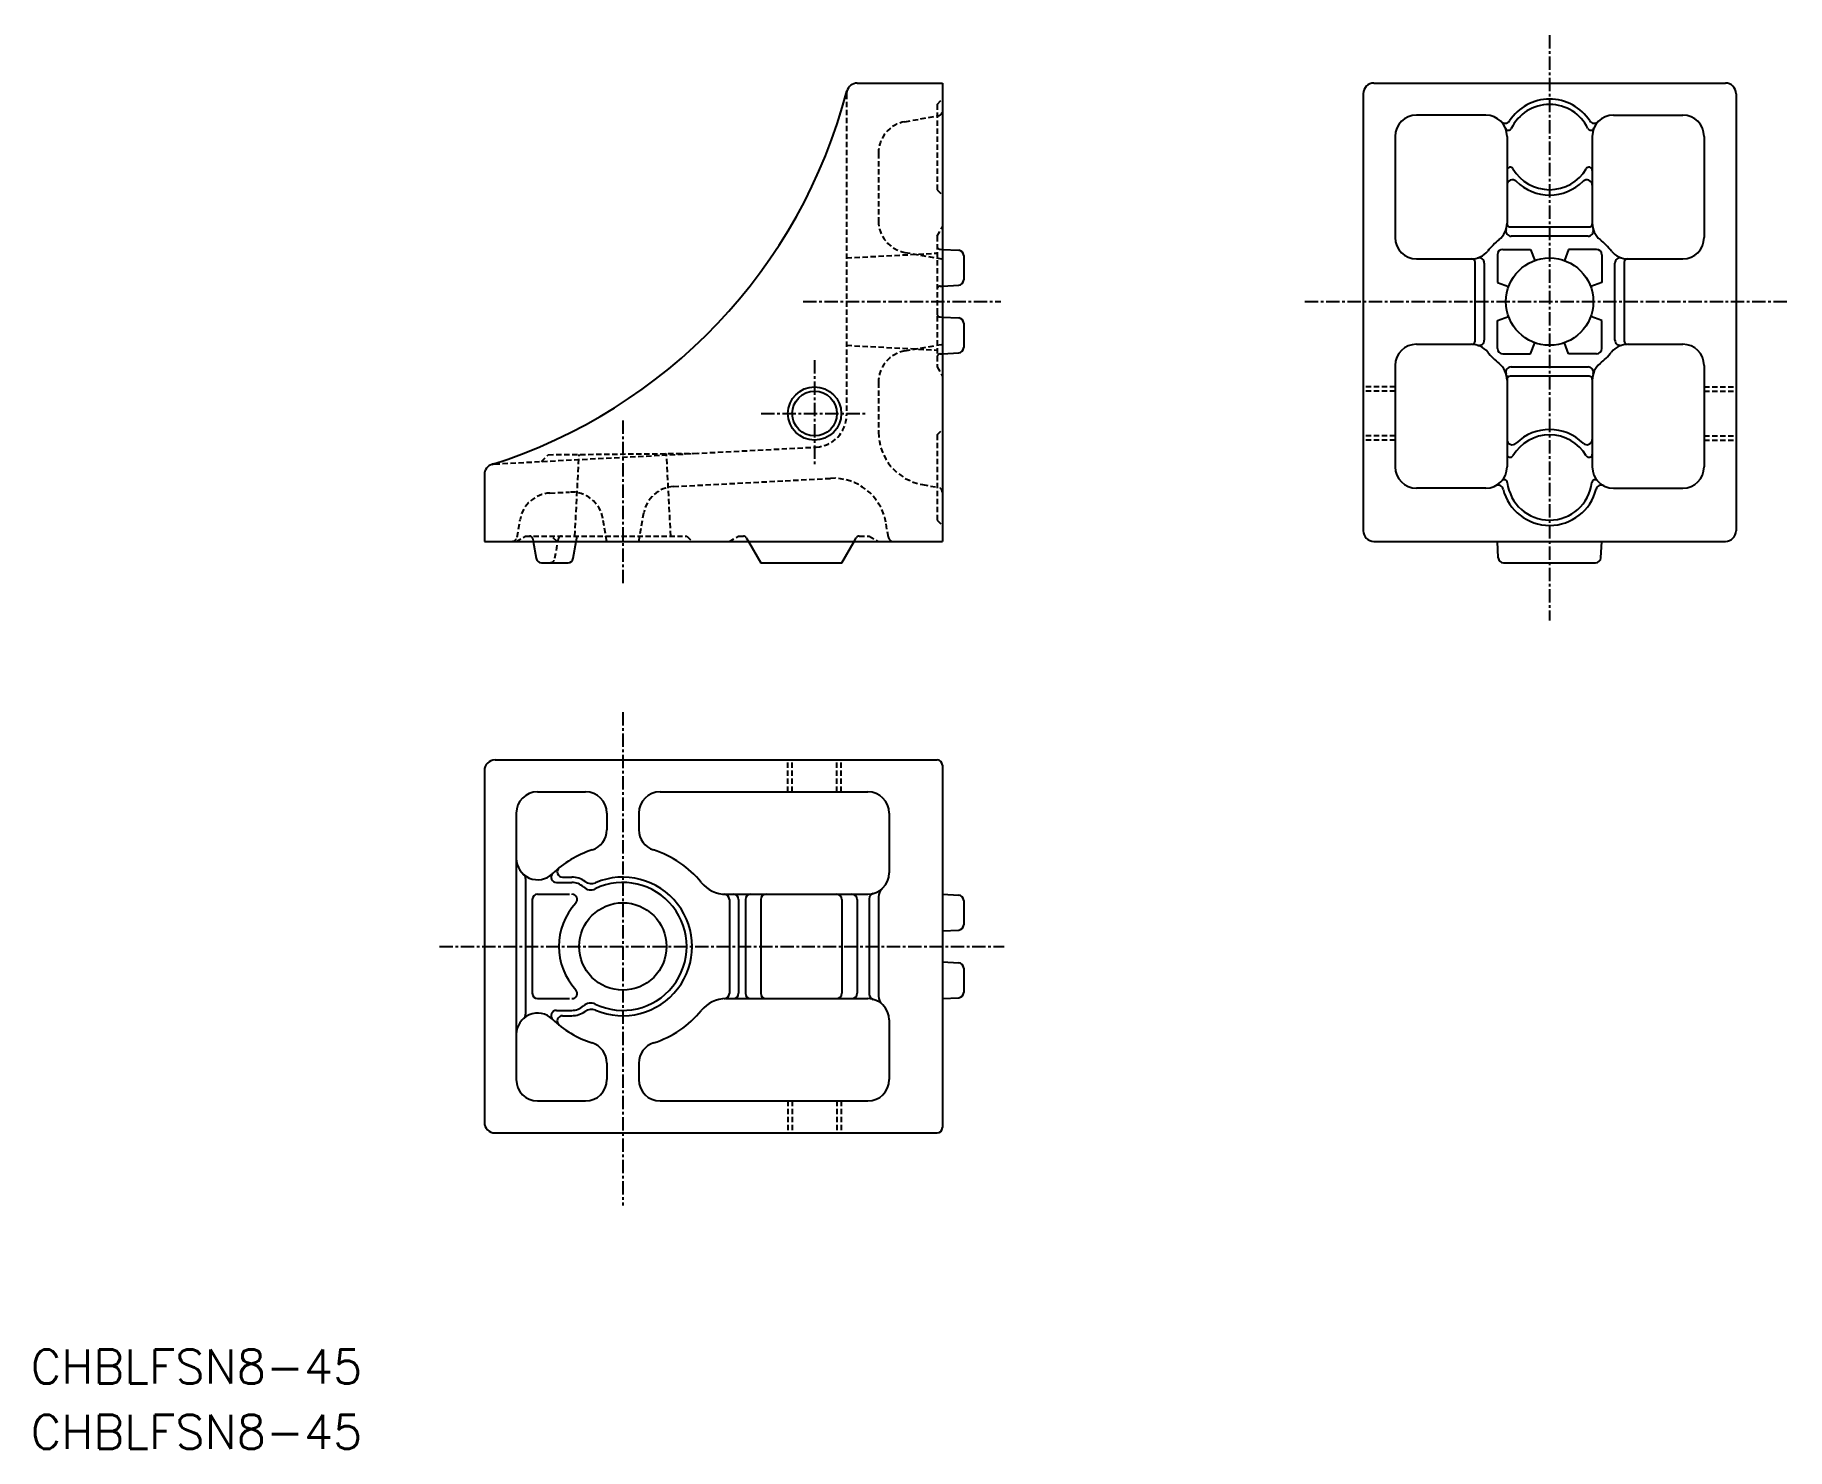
# Model space of a CAD drawing. Extents: x -73 to 91, y -97 to 36.
import ezdxf

# ---------------------------------------------------------------- set-up
doc = ezdxf.new("R2010")
doc.units = 0
doc.linetypes.add('CENTER', pattern=[2, 1.25, -0.25, 0.25, -0.25])
doc.linetypes.add('DASHED', pattern=[0.75, 0.5, -0.25])
doc.layers.get('0').update_dxf_attribs({"linetype": 'CONTINUOUS'})
doc.layers.add('CENTER', color=1, linetype='CENTER')
doc.styles.get("Standard").update_dxf_attribs({"font": 'txt.shx', "bigfont": 'bigfont.shx'})

msp = doc.modelspace()

# ---------------------------------------------------------------- linework, layer by layer
at = {"color": 3, "linetype": 'DASHED'}
for p, q in [((3, 30), (3, -0.153107)), ((11.499996, 29), (12, 29.5)), ((11.5, 28.999996), (11.5, 20.999998)), ((8.47905, 27.379162), (11.586823, 27.927147)), ((6, 24.424736), (6, 18.075259)), ((11.500004, 20.999996), (12.000004, 20.499996)), ((11.5, 16.633971), (12, 17.499996)), ((11.5, 16.633974), (11.5, 4.366026)), ((3.000004, 14.600002), (11.500004, 15.045468)), ((8.479059, 15.120834), (12, 14.499997)), ((11.784298, 15.411306), (12.000004, 15.400001)), ((11.784302, 11.943386), (12.000004, 11.95469)), ((11.784298, 9.056613), (12, 9.045308)), ((3, 6.399999), (11.5, 5.954533)), ((8.479058, 5.879162), (12.000004, 6.5)), ((11.784302, 5.588695), (12, 5.6)), ((11.499996, 4.366027), (12, 3.499999)), ((6, 2.924738), (6, -1.74654)), ((54.5, 2.499999), (51.5, 2.499999)), ((54.5, 2.099999), (51.5, 2.099999)), ((83.5, 2.499999), (86.5, 2.499999)), ((83.5, 2.099999), (86.5, 2.099999)), ((11.499996, -2.000002), (12, -1.500001)), ((-30.052338, -4.7322), (0.157013, -3.148995)), ((11.5, -2), (11.5, -10.000001)), ((54.5, -2.100001), (51.5, -2.100001)), ((54.5, -2.500001), (51.5, -2.500001)), ((83.5, -2.100001), (86.5, -2.100001)), ((83.5, -2.500001), (86.5, -2.500001)), ((-25.645351, -4.509045), (-24.999998, -3.863693)), ((-25, -3.864992), (-11.030163, -3.73529)), ((-22.505689, -11.5), (-22.103753, -3.838416)), ((-13.49431, -11.500001), (-13.899997, -3.761619)), ((-13.231744, -6.854787), (1.498255, -6.08282)), ((-24.839007, -7.463097), (-22.992077, -7.366304)), ((10.131756, -6.670577), (11.586827, -6.927146)), ((-19.5, -12.000001), (-19.880646, -9.841248)), ((-16.499996, -12.000001), (-16.029156, -9.329731)), ((-27.999998, -12.000001), (-27.133973, -11.500001)), ((-27.927148, -11.586824), (-27.636422, -9.938041)), ((-27.13398, -11.500001), (-12, -11.500001)), ((-24.156849, -12.000004), (-24.72495, -11.499999)), ((-22.372508, -12.000001), (-22.284344, -11.500001)), ((-11.999998, -11.500004), (-11.499997, -12.000004)), ((-7.999998, -11.999996), (-7.13398, -11.5)), ((-7.133972, -11.500001), (-6.673202, -11.500001)), ((4.17321, -11.500001), (5.133972, -11.500001)), ((5.133978, -11.500001), (6.000004, -12.000001)), ((6.927145, -11.586825), (6.683974, -10.207728)), ((11.500004, -10.000004), (12.000004, -10.500005)), ((-26.456288, -11.747906), (-26.411837, -12.000002)), ((-24.367962, -13.586824), (-24.088163, -12.000001)), ((-6.413397, -11.650001), (-6.211324, -12)), ((3.711331, -12.000002), (3.913403, -11.650002)), ((-2.499996, -35.500007), (-2.499996, -32.500007)), ((-2.099996, -35.500007), (-2.099996, -32.500007)), ((2.09999, -35.500007), (2.09999, -32.500007)), ((2.49999, -35.500007), (2.49999, -32.500007)), ((-2.499996, -64.500004), (-2.499996, -67.3)), ((-2.099996, -64.500004), (-2.099996, -67.3)), ((2.09999, -64.500004), (2.09999, -67.3)), ((2.49999, -64.500004), (2.49999, -67.3))]:
    msp.add_line(p, q, dxfattribs=at)
at = {"color": 7, "linetype": 'CONTINUOUS'}
for p, q in [((4, 30.999998), (12, 30.999998)), ((12, 30.999998), (12, -12.000001)), ((51.5, 30), (51.5, -11.000001)), ((52.5, 30.999998), (85.5, 30.999998)), ((86.5, 30), (86.5, -11.000001)), ((63, 28), (56.5, 28)), ((75, 28), (81.5, 28)), ((54.5, 26), (54.5, 16.499998)), ((65, 26), (65, 17.865458)), ((73, 26), (73, 17.865458)), ((83.5, 26), (83.5, 16.499998)), ((65.299057, 17.5), (72.700928, 17.5)), ((72.609406, 16.633974), (65.390595, 16.633974)), ((12.000004, 15.400001), (13.526169, 15.320018)), ((14, 14.820702), (14, 12.533987)), ((64.099991, 14.9), (64.099991, 12.283453)), ((64.599991, 15.4), (67.216538, 15.4)), ((67.21653, 15.4), (67.597702, 14.35274)), ((70.78344, 15.4), (70.402268, 14.352739)), ((73.399994, 15.4), (70.783447, 15.4)), ((73.899994, 14.9), (73.899994, 12.283453)), ((56.5, 14.499998), (61.634537, 14.499998)), ((62, 6.799068), (62, 14.20093)), ((62.866013, 14.109406), (62.866013, 6.890592)), ((75.133972, 6.890592), (75.133972, 14.109406)), ((76, 14.20093), (76, 6.799068)), ((76.365463, 14.499998), (81.5, 14.499998)), ((12.000004, 11.95469), (13.526177, 12.034674)), ((64.099991, 12.283454), (65.147248, 11.902283)), ((73.899986, 12.283453), (72.852722, 11.902282)), ((12, 9.045308), (13.526173, 8.965325)), ((14, 8.466012), (14, 6.179299)), ((64.099983, 8.716546), (65.147248, 9.097718)), ((64.099991, 6.100001), (64.099991, 8.716546)), ((73.899994, 8.716544), (72.852738, 9.097716)), ((73.899994, 6.100001), (73.899994, 8.716546)), ((67.216538, 5.600002), (67.59771, 6.647262)), ((70.78344, 5.600001), (70.402268, 6.64726)), ((12, 5.6), (13.526173, 5.679983)), ((56.5, 6.499999), (61.634537, 6.499999)), ((64.599991, 5.600001), (67.216538, 5.600001)), ((73.399994, 5.600001), (70.783447, 5.600001)), ((76.365463, 6.499999), (81.5, 6.499999)), ((54.5, 4.499999), (54.5, -5)), ((65, 3.553876), (65, -5)), ((72.700928, 3.499999), (65.299057, 3.499999)), ((65.390595, 4.366023), (72.609406, 4.366023)), ((83.5, 4.499999), (83.5, -5)), ((73, 3.134539), (73, -5)), ((-31, -5.730829), (-31, -12.000001)), ((63, -7), (56.5, -7)), ((75, -7), (81.5, -7)), ((-31, -12.000001), (12, -12.000001)), ((-26.411837, -12.000002), (-26.132037, -13.586825)), ((-24.088163, -12.000001), (-24.043711, -11.747905)), ((-22.652307, -13.586825), (-22.372508, -12.000001)), ((-6.211324, -12), (-5.056623, -14.000002)), ((2.556629, -14.000003), (3.711331, -12.000002)), ((52.5, -12.000001), (85.5, -12.000001)), ((64.17997, -13.526167), (64.099983, -12)), ((73.820008, -13.526168), (73.899986, -12)), ((-25.639633, -14.000001), (-23.144714, -14.000001)), ((-5.056625, -14.000001), (2.556626, -14.000001)), ((64.679291, -14.000001), (73.320694, -14.000001)), ((-30.000004, -32.500007), (11.5, -32.500007)), ((-31.000004, -33.500007), (-31.000004, -66.500004)), ((12, -33.000007), (12, -67.000004)), ((-26.000003, -35.500007), (-21.500002, -35.500007)), ((-14.500002, -35.500007), (4.999998, -35.500007)), ((-28.000004, -37.500007), (-28.000004, -62.500004)), ((-19.500001, -37.500007), (-19.500001, -39.045559)), ((-16.500002, -37.500007), (-16.500002, -39.045559)), ((6.999998, -37.500007), (6.999998, -43.100006)), ((-27.133979, -43.630775), (-27.133979, -56.369236)), ((-24.22495, -44.000007), (-22.784349, -44.000007)), ((-23.656856, -43.500007), (-22.784349, -43.500007)), ((-26.500003, -45.600006), (-26.500003, -54.400005)), ((-26.000003, -45.100006), (-23.000002, -45.100006)), ((-8.312898, -45.100006), (4.999998, -45.100006)), ((-8.000002, -45.595001), (-8.000002, -54.40501)), ((-7.133978, -45.600006), (-7.133978, -54.400005)), ((-6.500002, -45.600006), (-6.500002, -54.400005)), ((-5.056627, -45.600006), (-5.056627, -54.400005)), ((2.556624, -45.600006), (2.556624, -54.400005)), ((3.999998, -45.600006), (3.999998, -54.400005)), ((5.13397, -45.518284), (5.13397, -54.481724)), ((5.999998, -45.336075), (5.999998, -54.663936)), ((11.999996, -45.100017), (13.526169, -45.18)), ((14, -45.679313), (14, -47.966026)), ((11.999993, -48.545322), (13.526165, -48.465339)), ((12, -51.454704), (13.526165, -51.534687)), ((14, -52.033996), (14, -54.320713)), ((-26.000003, -54.900005), (-23.000002, -54.900005)), ((-8.312895, -54.900005), (4.999998, -54.900005)), ((11.999996, -54.900013), (13.526161, -54.82003)), ((-24.22495, -56.000004), (-22.784349, -56.000004)), ((-23.656856, -56.500004), (-22.784349, -56.500004)), ((6.999998, -56.900005), (6.999998, -62.500004)), ((-19.500001, -60.954456), (-19.500001, -62.500004)), ((-16.500002, -60.954456), (-16.500002, -62.500004)), ((-26.000003, -64.500004), (-21.500002, -64.500004)), ((-14.500002, -64.500004), (4.999998, -64.500004)), ((-30.000004, -67.500004), (11.5, -67.500004))]:
    msp.add_line(p, q, dxfattribs=at)
for centre, radius in [((69, 10.499998), 4.1), ((0, 0), 2.5), ((0, 0), 2.1), ((-18.000002, -50.000007), 4.1)]:
    msp.add_circle(centre, radius, dxfattribs=at)
for centre, radius, start, end in [((-45.339576, 42.907608), 50, 287.504223, 345.339552), ((4, 30), 1, 89.999993, 165.339518), ((52.5, 30), 1, 89.999986, 179.999985), ((85.5, 30), 1, 0, 89.999993), ((56.5, 26), 2, 89.999993, 179.999985), ((63, 26), 2, 0, 89.999993), ((69, 24.999996), 4.5, 33.039196, 146.960779), ((69, 24.999996), 4, 25.797818, 154.202159), ((75, 26), 2, 89.999993, 179.999985), ((81.5, 26), 2, 0, 89.999993), ((64.808502, 27.726063), 0.5, 223.663729, 326.960804), ((65.128556, 26.871346), 0.3, 202.262194, 334.202182), ((72.871445, 26.871346), 0.3, 205.797841, 337.737829), ((73.191483, 27.726063), 0.5, 213.039221, 316.336289), ((65.300003, 22.809107), 0.3, 30.631151, 179.999985), ((72.699997, 22.809107), 0.3, 0, 149.36883), ((65.5, 21.429283), 0.5, 45.572991, 179.999985), ((69, 24.999996), 4, 210.63117, 329.368849), ((69, 24.999996), 4.5, 225.573013, 314.427009), ((72.5, 21.429283), 0.5, 0, 134.426987), ((56.5, 16.499998), 2, 179.999972, 269.999971), ((63, 17.865458), 2, 309.166715, 0), ((65.390595, 17.133974), 0.5, 162.986682, 269.999971), ((65.299057, 17.8), 0.3, 178.369127, 269.999971), ((72.609406, 17.133974), 0.5, 270.000007, 17.013292), ((72.700928, 17.8), 0.3, 270.000007, 1.630858), ((75, 17.865458), 2, 179.999972, 230.833266), ((81.5, 16.499998), 2, 270.000007, 0), ((13.5, 14.820702), 0.5, 359.999995, 86.999989), ((61.634537, 16.499998), 2, 270.000007, 320.833292), ((69, 10.499998), 7.5, 129.16669, 140.833281), ((64.599991, 14.9), 0.5, 89.999993, 179.999985), ((73.399994, 14.9), 0.5, 0, 89.999993), ((69, 10.499998), 7.5, 39.166708, 50.833285), ((76.365463, 16.499998), 2, 219.166719, 270.000007), ((61.699997, 14.20093), 0.3, 0, 91.630898), ((62.366013, 14.109406), 0.5, 0, 107.013193), ((75.633972, 14.109406), 0.5, 72.986792, 179.999985), ((76.300003, 14.20093), 0.3, 88.369087, 179.999985), ((13.5, 12.533987), 0.5, 273.000011, 0.000005), ((13.5, 8.466012), 0.5, 359.999995, 86.999989), ((61.699997, 6.799068), 0.3, 268.369102, 0), ((62.366013, 6.890592), 0.5, 252.986807, 0), ((75.633972, 6.890592), 0.5, 179.999972, 287.013178), ((76.300003, 6.799068), 0.3, 179.999972, 271.630883), ((13.5, 6.179299), 0.5, 273.000011, 0.000005), ((56.5, 4.499999), 2, 89.999993, 179.999985), ((61.634537, 4.499999), 2, 39.166708, 89.999993), ((69, 10.499998), 7.5, 219.166719, 230.83331), ((64.599991, 6.100001), 0.5, 179.999972, 269.999971), ((73.399994, 6.100001), 0.5, 270.000007, 0), ((69, 10.499998), 7.5, 309.166715, 320.833292), ((76.365463, 4.499999), 2, 89.999993, 140.833281), ((81.5, 4.499999), 2, 0, 89.999993), ((63, 3.134539), 2, 0, 50.833285), ((65.390595, 3.866023), 0.5, 89.999993, 197.013274), ((65.299057, 3.199999), 0.3, 89.999993, 181.630884), ((72.609406, 3.866023), 0.5, 342.986708, 89.999993), ((72.700928, 3.199999), 0.3, 358.369094, 89.999993), ((75, 3.134539), 2, 129.16669, 179.999985), ((69, -6), 4.5, 45.572991, 134.426987), ((65.5, -2.429286), 0.5, 179.999972, 314.426959), ((69, -6), 4, 30.631151, 149.36883), ((72.5, -2.429286), 0.5, 225.573013, 0), ((-30, -5.730829), 1, 107.504201, 179.999985), ((65.300003, -3.80911), 0.3, 179.999972, 329.368816), ((72.699997, -3.80911), 0.3, 210.63117, 0), ((56.5, -5), 2, 179.999972, 269.999971), ((63, -5), 2, 270.000007, 0), ((64.730896, -6.514589), 0.3, 6.873153, 138.813129), ((69, -6), 4, 186.873179, 353.126847), ((73.269089, -6.514589), 0.3, 41.186849, 173.126821), ((75, -5), 2, 179.999972, 269.999971), ((81.5, -5), 2, 270.000007, 0), ((64.15094, -7.219306), 0.5, 14.11453, 117.411595), ((69, -6), 4.5, 194.114545, 345.88547), ((73.849045, -7.219306), 0.5, 62.588391, 165.885455), ((52.5, -11.000001), 1, 180.000028, 270.000007), ((85.5, -11.000001), 1, 270.000007, 0), ((-25.639633, -13.500001), 0.5, 190.000025, 270.000007), ((-23.144714, -13.500001), 0.5, 270.000007, 350.000008), ((64.679291, -13.500001), 0.5, 183.000025, 270.000007), ((73.320694, -13.500001), 0.5, 270.000007, 357), ((-30.000004, -33.500007), 1, 89.999993, 179.999985), ((11.5, -33.000007), 0.5, 0, 89.999993), ((-26.000003, -37.500007), 2, 89.999993, 179.999985), ((-21.500002, -37.500007), 2, 0, 89.999993), ((-14.500002, -37.500007), 2, 89.999993, 179.999985), ((4.999998, -37.500007), 2, 0, 89.999993), ((-21.500002, -39.045559), 2, 287.718937, 0), ((-14.500002, -39.045559), 2, 179.999972, 252.281041), ((-18.000002, -50.000007), 9.5, 107.718922, 134.079208), ((-18.000002, -50.000007), 9.5, 39.197837, 72.281063), ((-26.000003, -41.738655), 2, 179.999972, 314.079193), ((-23.656856, -43.000007), 0.5, 128.942428, 269.999971), ((-27.63398, -43.630775), 0.5, 0, 49.187141), ((-24.22495, -43.500007), 0.5, 133.761727, 269.999971), ((-22.784349, -45.600006), 2.1, 53.650088, 89.999993), ((-22.784349, -45.600006), 1.6, 47.379323, 89.999993), ((-20.946933, -43.103225), 1, 233.650107, 293.136581), ((-18.000002, -50.000007), 6, 244.407462, 115.592538), ((-18.000002, -50.000007), 6.5, 246.863441, 113.136559), ((-8.312898, -42.100006), 3, 219.197851, 270.000007), ((4.999998, -43.100006), 2, 270.000007, 0), ((-26.000003, -45.600006), 0.5, 89.999993, 179.999985), ((-18.000002, -50.000007), 6, 137.273946, 222.603613), ((-22.784349, -45.600006), 0.5, 317.396321, 89.999993), ((-21.02378, -43.686786), 1, 227.379338, 295.592559), ((-8.500002, -45.595001), 0.5, 0, 86.935608), ((-7.633978, -45.600006), 0.5, 0, 89.999993), ((-6.000002, -45.600006), 0.5, 89.999993, 179.999985), ((-4.556627, -45.600006), 0.5, 89.999993, 179.999985), ((2.056624, -45.600006), 0.5, 0, 89.999993), ((3.499998, -45.600006), 0.5, 0, 89.999993), ((5.63397, -45.518284), 0.5, 104.689973, 179.999985), ((6.999998, -45.336075), 1, 131.81026, 179.999985), ((13.5, -45.679313), 0.5, 0, 86.999989), ((13.5, -47.966026), 0.5, 273.000011, 0), ((13.5, -52.033996), 0.5, 0, 86.999989), ((-22.784353, -54.400005), 0.5, 270.000007, 42.603635), ((-26.000003, -54.400005), 0.5, 179.999972, 269.999971), ((-22.784349, -54.400005), 1.6, 270.000007, 312.620677), ((-21.02378, -56.313228), 1, 64.407441, 132.620662), ((-20.946933, -56.896785), 1, 66.863419, 126.349893), ((-8.312895, -57.900005), 3, 89.999993, 140.802162), ((-8.500002, -54.40501), 0.5, 273.064453, 0), ((-7.633978, -54.400005), 0.5, 270.000007, 0), ((-6.000002, -54.400005), 0.5, 179.999972, 269.999971), ((-4.556627, -54.400005), 0.5, 179.999972, 269.999971), ((2.056624, -54.400005), 0.5, 270.000007, 0), ((3.499998, -54.400005), 0.5, 270.000007, 0), ((4.999998, -56.900005), 2, 0, 89.999993), ((5.63397, -54.481724), 0.5, 179.999972, 255.309984), ((6.999998, -54.663936), 1, 179.999972, 228.189697), ((13.5, -54.320713), 0.5, 273.000011, 0), ((-26.000003, -58.261356), 2, 45.920771, 179.999985), ((-27.63398, -56.369236), 0.5, 310.812859, 0), ((-24.22495, -56.500004), 0.5, 89.999993, 226.23823), ((-18.000002, -50.000007), 9.5, 225.920792, 252.281078), ((-23.656856, -57.000004), 0.5, 89.999993, 231.057542), ((-22.784349, -54.400005), 2.1, 270.000007, 306.349912), ((-18.000002, -50.000007), 9.5, 287.718937, 320.802184), ((-21.500002, -60.954456), 2, 0, 72.281063), ((-14.500002, -60.954456), 2, 107.718922, 179.999985), ((-26.000003, -62.500004), 2, 179.999972, 269.999971), ((-21.500002, -62.500004), 2, 270.000007, 0), ((-14.500002, -62.500004), 2, 179.999972, 269.999971), ((4.999998, -62.500004), 2, 270.000007, 0), ((-30.000004, -66.500004), 1, 179.999972, 269.999971), ((11.5, -67.000004), 0.5, 270.000007, 0)]:
    msp.add_arc(centre, radius, start, end, dxfattribs=at)
at = {"color": 3, "linetype": 'DASHED'}
for centre, radius, start, end in [((4, 30), 1, 165.339518, 179.999985), ((11.5, 28.419552), 0.5, 280.000011, 0.000005), ((9, 24.424736), 3, 99.999989, 179.999985), ((9, 18.075259), 3, 179.999972, 259.999974), ((11.800003, 15.710894), 0.3, 179.999972, 266.999961), ((11.800003, 11.643797), 0.3, 92.999989, 179.999985), ((11.800003, 9.356201), 0.3, 179.999972, 266.999961), ((9, 2.924738), 3, 99.999989, 179.999985), ((11.800003, 5.289108), 0.3, 92.999989, 179.999985), ((0, -0.153107), 3, 273.000011, 0.000005), ((11, -1.74654), 5, 179.999972, 259.999974), ((-30, -5.730829), 1, 92.999989, 107.504201), ((1.759934, -11.075968), 5, 9.999992, 92.999989), ((-24.681999, -10.458987), 3, 92.999989, 169.999975), ((-22.835068, -10.362193), 3, 9.999992, 92.999989), ((-13.074737, -9.850675), 3, 92.999989, 169.999975), ((11.5, -7.41955), 0.5, 359.999995, 79.999989), ((-26.751724, -11.800001), 0.3, 9.999992, 89.999993), ((-23.748268, -11.800001), 0.3, 89.999993, 169.999975), ((-6.673202, -11.800001), 0.3, 30.000001, 89.999993), ((4.17321, -11.800001), 0.3, 89.999993, 149.999981), ((-28.419548, -11.500001), 0.5, 270.000007, 349.999995), ((7.419548, -11.500001), 0.5, 190.000025, 270.000007), ((-24.860367, -13.500001), 0.5, 270.000007, 350.000008)]:
    msp.add_arc(centre, radius, start, end, dxfattribs=at)
at = {"layer": 'CENTER', "color": 1, "linetype": 'CENTER'}
for p, q in [((69, 35.50837), (69, -19.410389)), ((-1.060898, 10.499998), (17.476151, 10.499998)), ((46.025299, 10.499998), (91.279366, 10.499998)), ((0, 5.000001), (0, -4.999999)), ((-5, 0), (5, 0)), ((-18, -0.670383), (-18, -16.052368)), ((-18.000002, -28.016144), (-18.000002, -74.312397)), ((-35.21151, -50.000007), (17.811856, -50.000007))]:
    msp.add_line(p, q, dxfattribs=at)

# ---------------------------------------------------------------- texts
at = {"color": 7, "linetype": 'CONTINUOUS'}
for p in [(-73.589369, -91.021381), (-73.589369, -97.146921)]:
    msp.add_text('CHBLFSN8-45', height=3.2, dxfattribs=at).set_placement(p)

doc.saveas('drawing.dxf')
